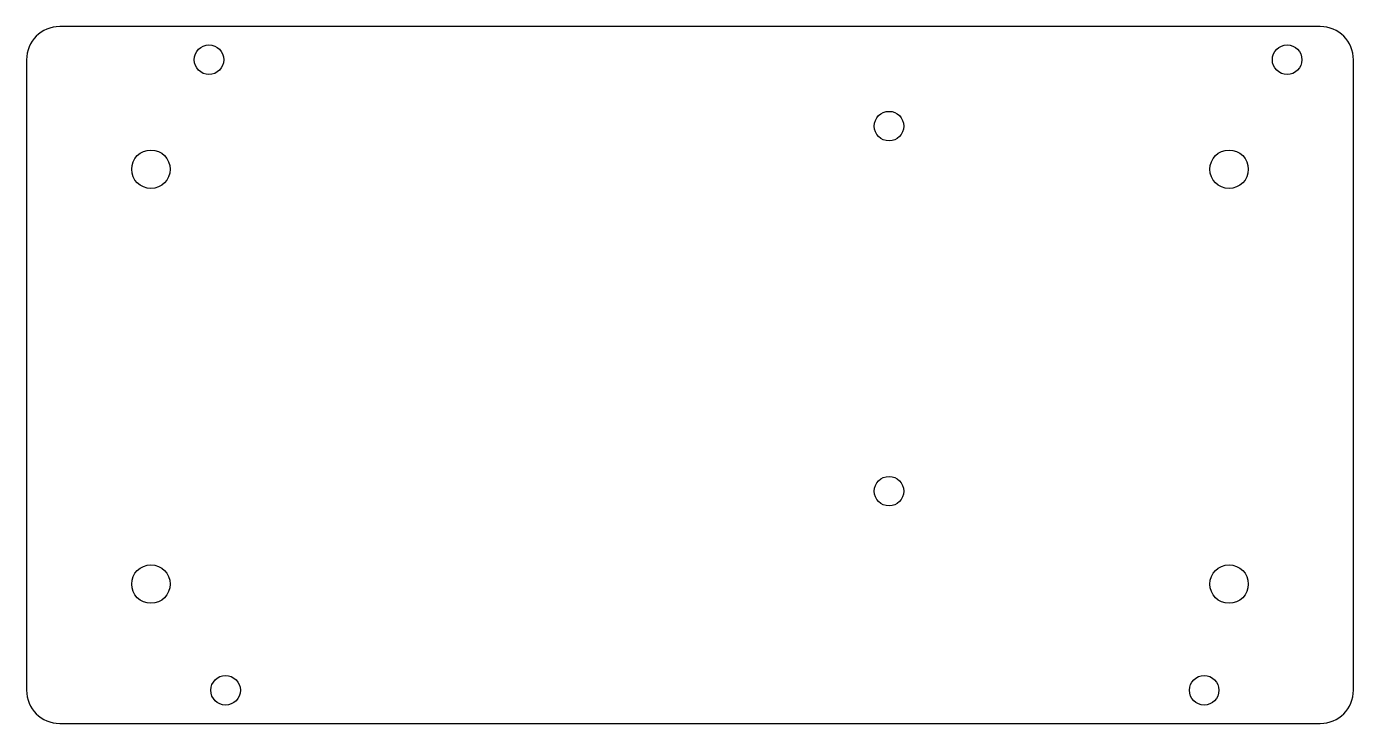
# Model space of a CAD drawing. Header units: inches. Extents: x 0 to 4, y 0 to 2.1.
import ezdxf

# ---------------------------------------------------------------- set-up
doc = ezdxf.new("R2010")
doc.units = ezdxf.units.IN
doc.header["$MEASUREMENT"] = 0

msp = doc.modelspace()

# ---------------------------------------------------------------- linework, layer by layer
at = {"color": 7, "linetype": 'Continuous', "lineweight": 25}
for p, q in [((3.9, 2.1), (0.1, 2.1)), ((0, 2), (0, 0.1)), ((4, 0.1), (4, 2)), ((0.1, 0), (3.9, 0))]:
    msp.add_line(p, q, dxfattribs=at)
for centre, radius in [((0.55, 2), 0.0445), ((3.8, 2), 0.0445), ((2.6, 1.8), 0.0445), ((0.375, 1.67), 0.058), ((3.625, 1.67), 0.058), ((2.6, 0.7), 0.0445), ((0.375, 0.42), 0.058), ((3.625, 0.42), 0.058), ((0.6, 0.1), 0.0445), ((3.55, 0.1), 0.0445)]:
    msp.add_circle(centre, radius, dxfattribs=at)
for centre, start, end in [((0.1, 2), 90, 180), ((3.9, 2), 0, 90), ((0.1, 0.1), 180, 270), ((3.9, 0.1), 270, 0)]:
    msp.add_arc(centre, 0.1, start, end, dxfattribs=at)

doc.saveas('drawing.dxf')
